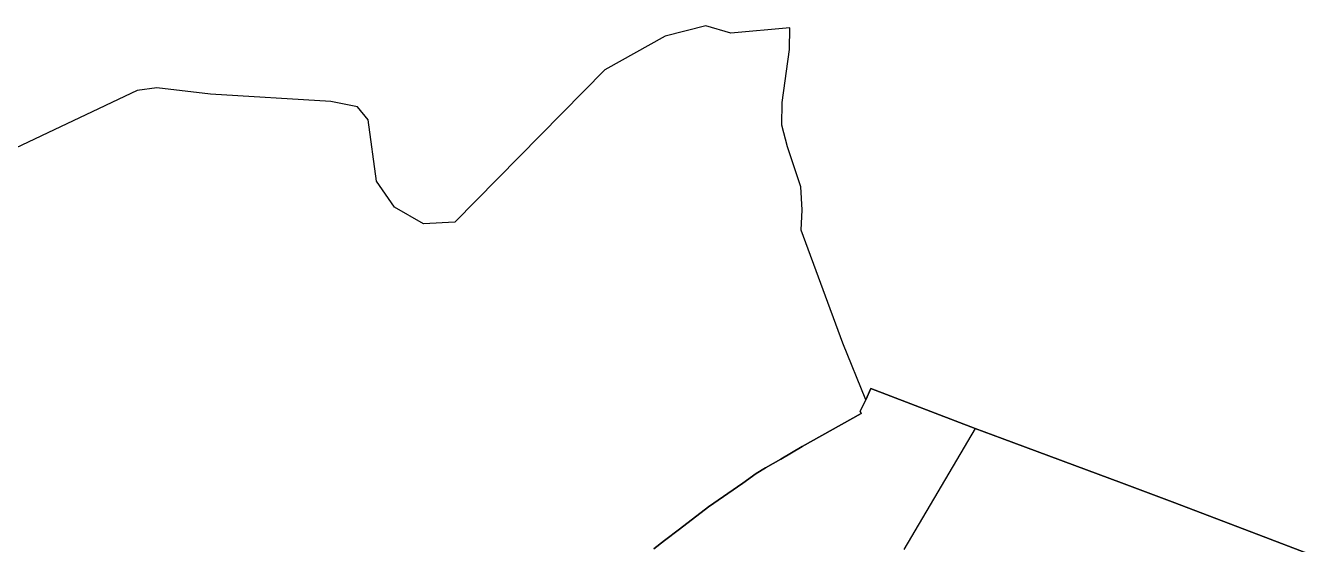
# Model space of a CAD drawing. Extents: x 1189447 to 1205702, y 6141591 to 6152844.
# Drawn here: x 1203027 to 1205670, y 6151785 to 6152844 of the extents above; entities that cross this region are included whole.
import ezdxf

# ---------------------------------------------------------------- set-up
doc = ezdxf.new("R2010")
doc.units = 0
doc.linetypes.add('CONTINU', pattern=[0])
for name, color, linetype in [('1LIEUDIT', 7, 'CONTINU'), ('1PARCELLE', 7, 'CONTINU'), ('1SECTION', 7, 'CONTINU'), ('1SUBDSECT', 7, 'CONTINU')]:
    doc.layers.add(name, color=color, linetype=linetype)

msp = doc.modelspace()

# ---------------------------------------------------------------- linework, layer by layer
at = {"layer": '1LIEUDIT'}
msp.add_lwpolyline([(1204311.51, 6151775.61), (1204333.56, 6151792.76), (1204364.37, 6151815.46), (1204423.84, 6151861.54), (1204493.59, 6151909.87), (1204521.12, 6151929.32), (1204539.95, 6151940.91), (1204571.63, 6151958.66), (1204615.32, 6151984.18), (1204735.48, 6152052.09), (1204734.02, 6152056.46), (1204744.99, 6152079.79), (1204755.64, 6152102.66), (1204968.94, 6152021.09), (1205024.14, 6152001.03), (1205267.97, 6151910.43), (1205371.57, 6151871.44), (1205534.59, 6151809.29), (1205670.36, 6151757.74)], dxfattribs=at)
at = {"layer": '1PARCELLE'}
for points in [[(1204311.51, 6151775.61), (1204333.56, 6151792.76), (1204364.37, 6151815.46), (1204423.84, 6151861.54), (1204493.59, 6151909.87), (1204521.12, 6151929.32), (1204539.95, 6151940.91), (1204571.63, 6151958.66), (1204615.32, 6151984.18), (1204735.48, 6152052.09), (1204734.02, 6152056.46), (1204744.99, 6152079.79), (1204755.64, 6152102.66), (1204968.94, 6152021.09), (1204968.94, 6152021.09), (1204823.14, 6151773.76)], [(1205670.36, 6151757.74), (1205534.59, 6151809.29), (1205371.57, 6151871.44), (1205267.97, 6151910.43), (1205024.14, 6152001.03), (1204968.94, 6152021.09), (1204968.94, 6152021.09), (1204823.14, 6151773.76)]]:
    msp.add_lwpolyline(points, dxfattribs=at)
at = {"layer": '1SECTION'}
msp.add_lwpolyline([(1205670.36, 6151757.74), (1205534.59, 6151809.29), (1205371.57, 6151871.44), (1205267.97, 6151910.43), (1205024.14, 6152001.03), (1204968.94, 6152021.09), (1204755.64, 6152102.66), (1204744.99, 6152079.79), (1204744.99, 6152079.79), (1204698.14, 6152195.89), (1204613.33, 6152426.61), (1204615.12, 6152468.02), (1204612.43, 6152515.12), (1204585.16, 6152596.63), (1204573.47, 6152641.17), (1204574.4, 6152686.88), (1204588.86, 6152795.54), (1204589.92, 6152839.54), (1204469.03, 6152828.44), (1204417.81, 6152843.66), (1204334.89, 6152822.78), (1204211.27, 6152754.17), (1203905.06, 6152443.05), (1203840.37, 6152438.98), (1203781.64, 6152473.11), (1203744.75, 6152526.16), (1203727.77, 6152651.71), (1203705.98, 6152678.2), (1203651.23, 6152688.86), (1203405.12, 6152704.04), (1203295.64, 6152717.12), (1203255.25, 6152711.83), (1202861.94, 6152525.85)], dxfattribs=at)
at = {"layer": '1SUBDSECT'}
msp.add_lwpolyline([(1205670.36, 6151757.74), (1205534.59, 6151809.29), (1205371.57, 6151871.44), (1205267.97, 6151910.43), (1205024.14, 6152001.03), (1204968.94, 6152021.09), (1204755.64, 6152102.66), (1204744.99, 6152079.79), (1204734.02, 6152056.46), (1204735.48, 6152052.09), (1204615.32, 6151984.18), (1204571.63, 6151958.66), (1204539.95, 6151940.91), (1204521.12, 6151929.32), (1204493.59, 6151909.87), (1204423.84, 6151861.54), (1204364.37, 6151815.46), (1204333.56, 6151792.76), (1204311.51, 6151775.61)], dxfattribs=at)

doc.saveas('drawing.dxf')
